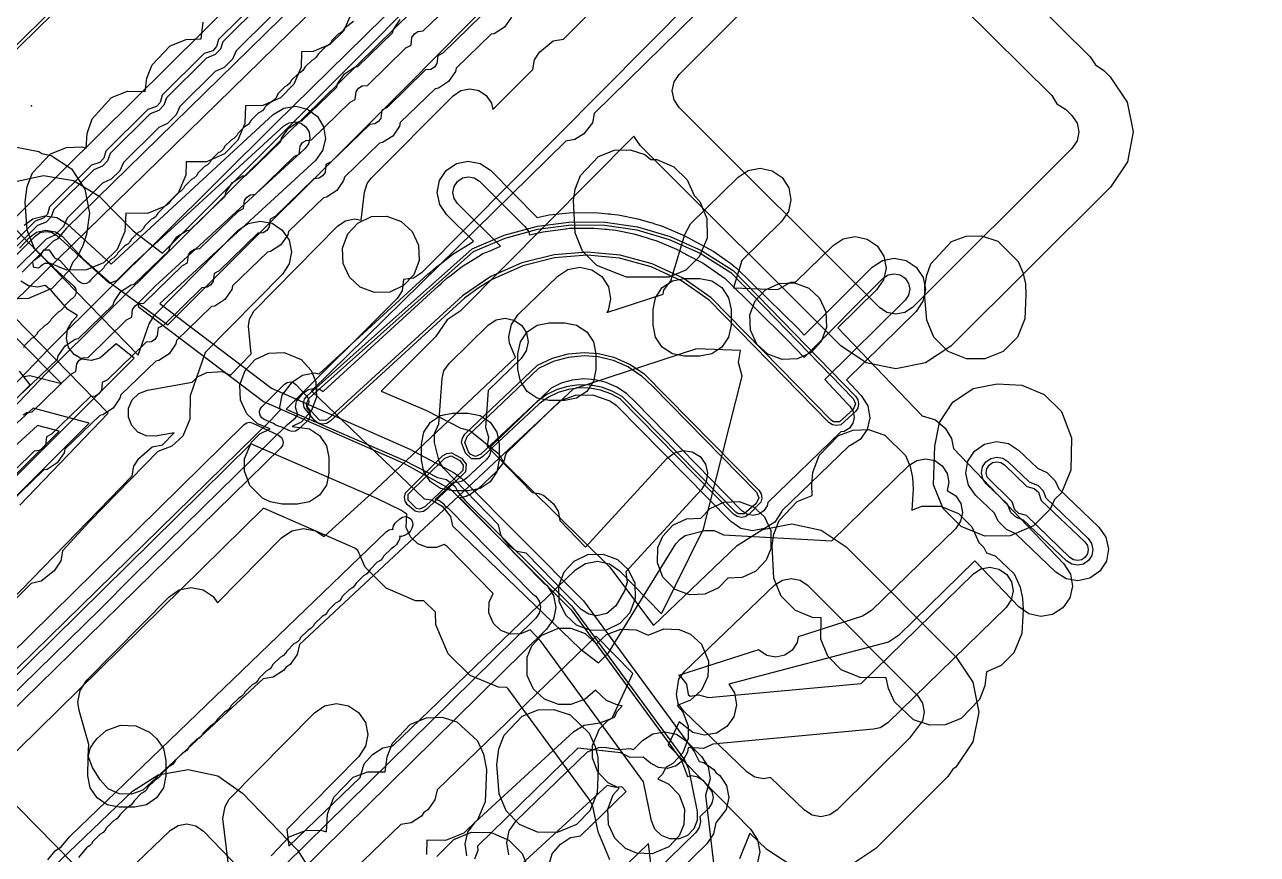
# Model space of a CAD drawing. Header units: metres. Extents: x -2677 to -840, y 169 to 1487.
# Drawn here: x -2216.3 to -2137.1, y 273.4 to 326.7 of the extents above; entities that cross this region are included whole.
import ezdxf

# ---------------------------------------------------------------- set-up
doc = ezdxf.new("R2010")
doc.units = ezdxf.units.M
for name, color, linetype in [('AI_GREENING_EXCLUSIONS', 1, 'Continuous'), ('AI_GREENING_LAWN', 82, 'Continuous'), ('AI_GREENING_REJECTED', 6, 'Continuous')]:
    doc.layers.add(name, color=color, linetype=linetype)

msp = doc.modelspace()

# ---------------------------------------------------------------- linework, layer by layer
at = {"layer": 'AI_GREENING_EXCLUSIONS'}
for points in [[(-2216.743, 316.636), (-2215.061, 316.996), (-2213.134, 316.689), (-2211.472, 315.668), (-2209.292, 313.458), (-2207.413, 312.017), (-2194.098, 325.327), (-2179.439, 340.182), (-2177.802, 341.286), (-2175.865, 341.67), (-2175.702, 341.637), (-2162.486, 355.005), (-2138.176, 378.915), (-2104.922, 411.949)], [(-2125.049, 402.673), (-2149.155, 377.641), (-2149.362, 377.278), (-2149.874, 376.688), (-2150.2, 376.525), (-2152.166, 374.544), (-2152.325, 374.218), (-2153.137, 373.569), (-2180.065, 346.476), (-2180.727, 345.625), (-2181.054, 345.463), (-2183.055, 343.478), (-2183.219, 343.154), (-2184.072, 342.5), (-2213.57, 313.628), (-2214.172, 312.91), (-2214.431, 312.786), (-2215.469, 311.769), (-2216.435, 310.797)], [(-2125.049, 402.673), (-2149.155, 377.641), (-2149.362, 377.278), (-2149.874, 376.688), (-2150.2, 376.525), (-2152.166, 374.544), (-2152.325, 374.218), (-2153.137, 373.569), (-2180.065, 346.476), (-2180.727, 345.625), (-2181.054, 345.463), (-2183.055, 343.478), (-2183.219, 343.154), (-2184.072, 342.5), (-2213.57, 313.628), (-2214.172, 312.91), (-2214.431, 312.786), (-2215.469, 311.769), (-2216.435, 310.797)], [(-2132.893, 391.137), (-2186.845, 338.336), (-2187.081, 337.599), (-2187.716, 336.785), (-2188.37, 336.359), (-2188.985, 336.244), (-2222.537, 303.434), (-2230.733, 295.194), (-2230.958, 294.453), (-2231.582, 293.631), (-2232.229, 293.195), (-2232.843, 293.072), (-2239.81, 286.068), (-2239.743, 285.753), (-2237.747, 283.756), (-2237.019, 283.306), (-2236.367, 282.375), (-2234.351, 280.358), (-2233.742, 280.228), (-2233.118, 279.805), (-2230.226, 276.836), (-2229.808, 276.196), (-2229.715, 275.72), (-2218.108, 264.106)], [(-2137.876, 382.04), (-2154.254, 365.45), (-2154.74, 365.198), (-2157.715, 362.412), (-2157.726, 362.405), (-2157.741, 362.384), (-2158.073, 362.179), (-2158.318, 362.139), (-2158.278, 361.927), (-2158.359, 361.545), (-2158.579, 361.223), (-2167.193, 352.873), (-2178.173, 341.951), (-2200.181, 320.324), (-2214.738, 305.842), (-2228.274, 291.693), (-2245.145, 275.05), (-2246.377, 272.98)], [(-2137.175, 381.327), (-2153.543, 364.746), (-2154.236, 364.3), (-2157.032, 361.682), (-2157.044, 361.674), (-2157.059, 361.652), (-2157.375, 361.457), (-2157.439, 361.152), (-2157.88, 360.508), (-2166.49, 352.162), (-2177.471, 341.239), (-2199.476, 319.615), (-2214.861, 304.3), (-2227.571, 290.981), (-2244.317, 274.451), (-2245.13, 273.036)], [(-2265.191, 294.16), (-2262.147, 291.2), (-2261.227, 292.116), (-2260.883, 292.262), (-2260.535, 292.129), (-2259.077, 290.781), (-2255.907, 292.403), (-2255.227, 292.883), (-2194.989, 351.961), (-2194.565, 351.917), (-2194.407, 351.765), (-2193.767, 350.786), (-2193.666, 350.559), (-2193.348, 348.678), (-2193.365, 348.44), (-2193.491, 348.237), (-2248.359, 294.469), (-2257.476, 287.274), (-2259.591, 286.319), (-2260.533, 286.022), (-2261.585, 285.867), (-2262.731, 285.896)], [(-2255.364, 293.029), (-2195.315, 351.989), (-2195.055, 352.15), (-2194.751, 352.185), (-2194.461, 352.087), (-2194.241, 351.875), (-2193.611, 350.911), (-2193.469, 350.592), (-2193.151, 348.711), (-2193.175, 348.378), (-2193.351, 348.094), (-2248.235, 294.312)], [(-2216.6, 312.339), (-2215.921, 313.07), (-2215.496, 313.363), (-2214.927, 313.499), (-2214.284, 313.381), (-2213.851, 313.1), (-2212.477, 311.634), (-2210.701, 310.074), (-2207.081, 307.402), (-2191.615, 322.86), (-2176.948, 337.724)], [(-2163.248, 337.135), (-2179.691, 320.994), (-2179.804, 320.388), (-2180.354, 319.687), (-2180.934, 319.317), (-2181.511, 319.208), (-2197.837, 303.181), (-2190.612, 296.236), (-2190.139, 296.173), (-2189.452, 295.761), (-2188.917, 295.088), (-2188.796, 294.491), (-2180.594, 286.607), (-2179.421, 285.696), (-2178.762, 286.34), (-2174.438, 293.334), (-2174.175, 293.643), (-2173.839, 293.869), (-2172.582, 294.189), (-2171.997, 294.2), (-2171.391, 293.926), (-2164.422, 293.535), (-2159.456, 298.386), (-2158.966, 298.705), (-2158.391, 298.813), (-2157.818, 298.692), (-2157.335, 298.361), (-2157.016, 297.871), (-2156.908, 297.296), (-2157.019, 296.773), (-2156.472, 296.429), (-2156.153, 295.938), (-2156.045, 295.363), (-2156.166, 294.79), (-2156.497, 294.308), (-2161.875, 289.053), (-2162.463, 288.698), (-2166.587, 287.367), (-2166.653, 287.009), (-2166.97, 286.517), (-2167.451, 286.184), (-2168.023, 286.06), (-2168.599, 286.165), (-2169.15, 286.54), (-2174.27, 284.888), (-2174.121, 284.797), (-2173.774, 284.326), (-2173.649, 283.665), (-2173.538, 283.557), (-2172.983, 283.65), (-2172.343, 283.469), (-2162.552, 284.364), (-2155.343, 291.408), (-2154.852, 291.727), (-2154.277, 291.835), (-2153.704, 291.714), (-2153.221, 291.383), (-2152.902, 290.893), (-2152.794, 290.317), (-2152.915, 289.745), (-2153.246, 289.262), (-2160.836, 281.846), (-2161.327, 281.526), (-2161.748, 281.425), (-2172.07, 280.481), (-2172.666, 280.187), (-2173.663, 280.252), (-2173.692, 279.968), (-2173.97, 279.453), (-2174.424, 279.084), (-2174.984, 278.916), (-2175.567, 278.975), (-2176.082, 279.253), (-2176.549, 279.639), (-2177.379, 279.615), (-2177.971, 279.918), (-2180.745, 280.208), (-2187.175, 273.927), (-2187.164, 273.639), (-2187.369, 273.09)], [(-2221.5, 285.227), (-2209.353, 297.705), (-2209.257, 298.333), (-2208.939, 298.824), (-2208.078, 299.568), (-2207.418, 299.692), (-2206.654, 300.477), (-2207.867, 300.263), (-2208.452, 300.277), (-2208.988, 300.513), (-2209.392, 300.936), (-2209.604, 301.481), (-2209.591, 302.066), (-2209.355, 302.602), (-2208.932, 303.006), (-2208.386, 303.218), (-2205.503, 303.725), (-2205.173, 304.069), (-2204.56, 304.354), (-2203.577, 304.415), (-2203.047, 304.182), (-2201.726, 305.538), (-2201.892, 307.319), (-2201.827, 307.767), (-2201.55, 308.283), (-2196.144, 313.77), (-2195.659, 314.099), (-2195.086, 314.217), (-2194.653, 314.134), (-2194.441, 315.943), (-2194.261, 316.5), (-2194.015, 316.825), (-2188.74, 322.134), (-2188.255, 322.461), (-2187.681, 322.577), (-2187.107, 322.464), (-2186.619, 322.141), (-2186.292, 321.655), (-2186.208, 321.237), (-2183.634, 323.806), (-2183.529, 324.433), (-2183.204, 324.919), (-2182.333, 325.65), (-2181.671, 325.765), (-2171.45, 335.966)], [(-2157.429, 334.14), (-2147.847, 324.637), (-2147.492, 324.111), (-2146.963, 323.761), (-2146.549, 323.35), (-2145.456, 321.726), (-2145.07, 319.805), (-2145.451, 317.885), (-2146.541, 316.258), (-2156.791, 306.048), (-2158.413, 304.968), (-2160.324, 304.59), (-2162.234, 304.971), (-2163.854, 306.053), (-2176.714, 318.903), (-2177.139, 319.538), (-2188.301, 308.288), (-2189.138, 307.735), (-2189.879, 306.63), (-2193.369, 303.148), (-2190.465, 301.909), (-2188.251, 300.77), (-2187.676, 300.633), (-2185.825, 299.125), (-2185.488, 298.576), (-2178.68, 291.843), (-2175.872, 288.102), (-2170.509, 293.231), (-2168.888, 294.269), (-2166.994, 294.618), (-2165.109, 294.225), (-2163.513, 293.149), (-2156.454, 286.071), (-2155.372, 284.448), (-2154.994, 282.534), (-2155.377, 280.621), (-2156.464, 279), (-2156.656, 278.872), (-2156.981, 278.387), (-2161.612, 273.767), (-2163.213, 272.694)], [(-2159.894, 331.655), (-2150.311, 322.152), (-2150.311, 322.152), (-2149.973, 321.61), (-2149.428, 321.276), (-2149.014, 320.865), (-2148.686, 320.378), (-2148.57, 319.802), (-2148.684, 319.225), (-2149.011, 318.737), (-2159.261, 308.527), (-2159.748, 308.203), (-2160.321, 308.09), (-2160.894, 308.204), (-2161.38, 308.529), (-2174.24, 321.379), (-2174.566, 321.865), (-2174.68, 322.439), (-2174.566, 323.013), (-2174.241, 323.5), (-2165.531, 332.22)], [(-2170.505, 331.194), (-2190.785, 310.754), (-2191.296, 310.416), (-2191.94, 310.321), (-2192.025, 309.593), (-2192.351, 309.108), (-2199.473, 302.002), (-2191.875, 298.706), (-2189.758, 297.609), (-2189.174, 297.47), (-2188.619, 297.017), (-2188.43, 296.638), (-2187.962, 296.101), (-2181.154, 289.367), (-2173.9, 279.471), (-2173.642, 278.889), (-2173.078, 276.156), (-2173.074, 275.571), (-2173.294, 275.029), (-2173.705, 274.612), (-2174.244, 274.384), (-2174.829, 274.38), (-2175.371, 274.6), (-2175.788, 275.011), (-2176.016, 275.55), (-2176.532, 278.05), (-2183.127, 287.098), (-2183.796, 287.827), (-2184.403, 287.555), (-2185.075, 287.539), (-2185.694, 287.782), (-2186.163, 288.23), (-2186.448, 288.913), (-2186.432, 289.584), (-2186.186, 290.155), (-2189.127, 293.164), (-2189.316, 293.29), (-2189.807, 293.102), (-2190.4, 293.102), (-2191.02, 293.344), (-2191.489, 293.792), (-2191.758, 294.397), (-2191.717, 295.246), (-2192.107, 295.505), (-2193.654, 296.265), (-2201.734, 299.756), (-2219.168, 282.599)], [(-2216.35, 301.64), (-2216.121, 301.788), (-2215.782, 301.823), (-2213.305, 304.237), (-2212.977, 304.404), (-2212.917, 304.91), (-2212.763, 305.135), (-2212.534, 305.284), (-2212.195, 305.318), (-2209.718, 307.732), (-2209.39, 307.899), (-2209.33, 308.405), (-2209.176, 308.63), (-2208.946, 308.779), (-2208.607, 308.813), (-2206.13, 311.227), (-2205.803, 311.394), (-2205.743, 311.9), (-2205.588, 312.125), (-2205.359, 312.274), (-2205.02, 312.309), (-2202.543, 314.722), (-2202.216, 314.889), (-2202.156, 315.395), (-2202.001, 315.62), (-2201.772, 315.769), (-2201.433, 315.804), (-2198.956, 318.217), (-2198.629, 318.384), (-2198.569, 318.89), (-2198.414, 319.115), (-2198.185, 319.264), (-2197.846, 319.299), (-2195.369, 321.712), (-2195.042, 321.879), (-2194.982, 322.385), (-2194.827, 322.61), (-2194.598, 322.759), (-2194.259, 322.794), (-2191.782, 325.207), (-2191.454, 325.374), (-2191.394, 325.88), (-2191.24, 326.105), (-2191.011, 326.254), (-2190.672, 326.289), (-2188.195, 328.702)], [(-2201.119, 328.427), (-2203.822, 325.748), (-2203.947, 325.287), (-2204.19, 325.019), (-2204.738, 324.84), (-2207.441, 322.161), (-2207.567, 321.7), (-2207.809, 321.432), (-2208.357, 321.253), (-2211.061, 318.574), (-2211.186, 318.113), (-2211.429, 317.845), (-2211.977, 317.666), (-2214.68, 314.987), (-2214.805, 314.526), (-2215.048, 314.258), (-2215.596, 314.079), (-2218.299, 311.4)], [(-2200.962, 328.133), (-2203.528, 325.589), (-2203.699, 325.12), (-2204.022, 324.77), (-2204.581, 324.546), (-2207.147, 322.002), (-2207.318, 321.533), (-2207.642, 321.183), (-2208.201, 320.959), (-2210.767, 318.415), (-2210.937, 317.946), (-2211.261, 317.596), (-2211.82, 317.372), (-2214.386, 314.828), (-2214.557, 314.359), (-2214.88, 314.009), (-2215.44, 313.785), (-2218.005, 311.241)], [(-2186.925, 327.287), (-2189.405, 324.87), (-2189.733, 324.703), (-2189.793, 324.197), (-2189.947, 323.972), (-2190.177, 323.823), (-2190.516, 323.788), (-2192.996, 321.371), (-2193.324, 321.204), (-2193.384, 320.698), (-2193.538, 320.473), (-2193.767, 320.324), (-2194.106, 320.29), (-2196.587, 317.873), (-2196.914, 317.706), (-2196.974, 317.2), (-2197.129, 316.975), (-2197.358, 316.826), (-2197.697, 316.791), (-2200.178, 314.374), (-2200.505, 314.207), (-2200.565, 313.701), (-2200.72, 313.476), (-2200.949, 313.327), (-2201.288, 313.292), (-2203.768, 310.875), (-2204.096, 310.708), (-2204.156, 310.202), (-2204.311, 309.977), (-2204.54, 309.829), (-2204.879, 309.794), (-2207.359, 307.377), (-2207.687, 307.21), (-2207.747, 306.704), (-2207.901, 306.479), (-2208.13, 306.33), (-2208.469, 306.295), (-2210.95, 303.878), (-2211.278, 303.711), (-2211.337, 303.205), (-2211.492, 302.98), (-2211.721, 302.831), (-2212.06, 302.796), (-2214.541, 300.38), (-2214.868, 300.212), (-2214.928, 299.706), (-2215.083, 299.481), (-2215.312, 299.333), (-2215.651, 299.298), (-2218.132, 296.881)], [(-2185.008, 327.183), (-2185.449, 326.539), (-2186.104, 326.114), (-2186.303, 326.077), (-2188.552, 323.904), (-2188.598, 323.684), (-2189.04, 323.041), (-2189.695, 322.616), (-2189.894, 322.579), (-2192.142, 320.406), (-2192.189, 320.185), (-2192.631, 319.542), (-2193.285, 319.117), (-2193.485, 319.08), (-2195.733, 316.907), (-2195.78, 316.687), (-2196.222, 316.044), (-2196.876, 315.618), (-2197.076, 315.581), (-2199.324, 313.408), (-2199.371, 313.188), (-2199.813, 312.545), (-2200.467, 312.12), (-2200.667, 312.083), (-2202.915, 309.91), (-2202.961, 309.689), (-2203.403, 309.046), (-2204.058, 308.621), (-2204.257, 308.584), (-2206.505, 306.411), (-2206.552, 306.191), (-2206.994, 305.548), (-2207.649, 305.122), (-2207.848, 305.085), (-2210.096, 302.912), (-2210.143, 302.692), (-2210.585, 302.049), (-2211.239, 301.624), (-2211.439, 301.587), (-2213.687, 299.414), (-2213.734, 299.193), (-2214.176, 298.55), (-2214.83, 298.125), (-2215.03, 298.088), (-2217.278, 295.915)], [(-2200.408, 327.272), (-2202.676, 325.024), (-2202.923, 324.481), (-2203.463, 323.941), (-2204.027, 323.685), (-2206.295, 321.437), (-2206.542, 320.894), (-2207.083, 320.354), (-2207.646, 320.098), (-2209.914, 317.85), (-2210.162, 317.307), (-2210.702, 316.767), (-2211.266, 316.511), (-2213.534, 314.263), (-2213.781, 313.72), (-2214.321, 313.18), (-2214.885, 312.924), (-2217.153, 310.676)], [(-2216.403, 303.033), (-2214.159, 305.202), (-2214.112, 305.423), (-2213.67, 306.066), (-2213.015, 306.491), (-2212.816, 306.528), (-2210.571, 308.697), (-2210.525, 308.918), (-2210.083, 309.561), (-2209.428, 309.986), (-2209.229, 310.023), (-2206.984, 312.193), (-2206.938, 312.413), (-2206.496, 313.056), (-2205.841, 313.481), (-2205.642, 313.518), (-2203.397, 315.688), (-2203.35, 315.908), (-2202.908, 316.551), (-2202.254, 316.976), (-2202.054, 317.013), (-2199.81, 319.183), (-2199.763, 319.403), (-2199.321, 320.046), (-2198.667, 320.471), (-2198.467, 320.508), (-2196.223, 322.678), (-2196.176, 322.898), (-2195.734, 323.541), (-2195.08, 323.967), (-2194.88, 324.004), (-2192.636, 326.173), (-2192.589, 326.393), (-2192.147, 327.037)], [(-2195.282, 327.426), (-2195.78, 326.275), (-2196.657, 325.42), (-2197.741, 324.967), (-2198.485, 324.95), (-2198.517, 323.964), (-2198.97, 322.88), (-2199.825, 322.003), (-2200.976, 321.505), (-2202.077, 321.488), (-2202.129, 320.351), (-2202.582, 319.267), (-2203.437, 318.39), (-2204.588, 317.892), (-2205.896, 317.883), (-2205.913, 317.023), (-2206.411, 315.872), (-2207.288, 315.017), (-2208.372, 314.564), (-2209.769, 314.583), (-2209.826, 313.41), (-2210.324, 312.259), (-2211.201, 311.404), (-2212.285, 310.951), (-2213.554, 310.934), (-2214.719, 311.404), (-2215.641, 312.326), (-2216.111, 313.491), (-2216.239, 315.31), (-2216.109, 316.308), (-2215.77, 317.183), (-2214.61, 318.405), (-2213.58, 318.812), (-2212.586, 318.839), (-2212.322, 318.755), (-2212.246, 319.698), (-2211.935, 320.645), (-2211.935, 320.645), (-2210.697, 322.018), (-2209.667, 322.425), (-2208.535, 322.408), (-2208.412, 323.249), (-2208.073, 324.124), (-2206.913, 325.346), (-2205.883, 325.753), (-2204.928, 325.779), (-2204.8, 326.862)], [(-2216.307, 313.819), (-2215.731, 314.227), (-2214.974, 314.414), (-2214.202, 314.297), (-2213.534, 313.894), (-2210.702, 311.313), (-2200.296, 320.926), (-2199.629, 321.331), (-2198.858, 321.45), (-2198.099, 321.265), (-2197.47, 320.804), (-2197.064, 320.137), (-2196.945, 319.366), (-2197.13, 318.608), (-2197.591, 317.978), (-2207.58, 308.778), (-2200.409, 303.352), (-2191.539, 299.432), (-2188.678, 297.898), (-2188.213, 297.552), (-2180.373, 289.685), (-2173.274, 280.006), (-2172.956, 279.354), (-2172.658, 279.292), (-2172.012, 278.854), (-2171.86, 278.621), (-2171.63, 278.465), (-2171.201, 277.813), (-2171.055, 277.046), (-2171.213, 276.282), (-2171.873, 275.419), (-2172.021, 274.718), (-2172.462, 274.074), (-2203.99, 243.32)], [(-2216.316, 304.101), (-2215.931, 304.159), (-2213.907, 303.639), (-2231.299, 321.154)], [(-2217.25, 311.434), (-2215.594, 313.118), (-2215.271, 313.337), (-2214.928, 313.415), (-2214.542, 313.357), (-2214.208, 313.155), (-2210.837, 310.083), (-2210.35, 310.25), (-2209.233, 311.366), (-2199.619, 320.189), (-2199.286, 320.391), (-2198.9, 320.451), (-2198.521, 320.359), (-2198.207, 320.128), (-2198.004, 319.795), (-2197.944, 319.409), (-2198.037, 319.03), (-2198.267, 318.715), (-2207.864, 309.907), (-2208.936, 308.836), (-2208.983, 308.585), (-2200.92, 302.484), (-2191.943, 298.517), (-2188.92, 296.845), (-2181.179, 289.094), (-2174.08, 279.414), (-2173.695, 278.4), (-2173.43, 278.45), (-2173.047, 278.371), (-2172.725, 278.152), (-2172.128, 277.437), (-2172.055, 277.054), (-2172.134, 276.672), (-2172.353, 276.349), (-2172.916, 275.795), (-2172.86, 275.493), (-2172.94, 275.112), (-2173.161, 274.79), (-2204.685, 244.039)], [(-2216.894, 318.848), (-2215.363, 318.544), (-2215.164, 318.41), (-2215.164, 318.41), (-2214.561, 318.291), (-2213.264, 317.423), (-2212.396, 316.126), (-2212.092, 314.595), (-2212.299, 313.224), (-2212.525, 312.499), (-2212.918, 311.709), (-2213.167, 311.442), (-2213.396, 310.893), (-2214.519, 309.749), (-2216.028, 309.102), (-2217.689, 309.086)], [(-2237.954, 264.572), (-2200.508, 301.25), (-2199.844, 301.957), (-2199.877, 302.128), (-2199.722, 302.893), (-2199.073, 303.751), (-2198.423, 304.183), (-2197.657, 304.332), (-2197.347, 304.269), (-2190.365, 310.656), (-2190.196, 310.794), (-2189.817, 311.14), (-2189.521, 311.345), (-2188.768, 311.96), (-2187.661, 312.634), (-2187.443, 312.785), (-2189.176, 314.505), (-2189.612, 315.152), (-2189.768, 315.917), (-2189.618, 316.683), (-2189.187, 317.333), (-2188.54, 317.769), (-2187.775, 317.925), (-2187.009, 317.775), (-2186.359, 317.344), (-2183.35, 314.309), (-2182.573, 314.468), (-2181.32, 314.611), (-2179.66, 314.627), (-2178.795, 314.539), (-2178.667, 314.537), (-2178.571, 314.516), (-2178.15, 314.473), (-2176.889, 314.229), (-2176.085, 313.985), (-2175.941, 313.954), (-2175.827, 313.907), (-2175.359, 313.765), (-2174.014, 313.193), (-2173.678, 313.014), (-2173.592, 312.979), (-2173.451, 312.893), (-2172.018, 312.129), (-2171.135, 311.492), (-2170.942, 311.376), (-2170.653, 311.145), (-2170.587, 311.097), (-2166.577, 307.144), (-2166.201, 306.745), (-2161.835, 311.115), (-2161.185, 311.547), (-2160.419, 311.696), (-2159.654, 311.542), (-2159.007, 311.106), (-2158.575, 310.456), (-2158.426, 309.69), (-2158.58, 308.925), (-2159.016, 308.278), (-2163.488, 303.876), (-2162.537, 302.87), (-2162.123, 302.208), (-2161.993, 301.439), (-2162.168, 300.678), (-2162.62, 300.043), (-2163.282, 299.628), (-2163.348, 299.617), (-2167.643, 295.463), (-2167.658, 295.389), (-2168.098, 294.744), (-2168.751, 294.317), (-2169.517, 294.172), (-2170.281, 294.331), (-2170.926, 294.771), (-2178.242, 302.211), (-2178.72, 302.527), (-2179.786, 302.889), (-2180.912, 302.872), (-2181.868, 302.522), (-2185.345, 299.174), (-2185.419, 298.94), (-2185.464, 298.696), (-2185.525, 298.607), (-2185.561, 298.495), (-2185.791, 298.222), (-2185.94, 298.006), (-2187.195, 296.824), (-2187.423, 296.686), (-2187.7, 296.477), (-2187.813, 296.448), (-2187.905, 296.393), (-2188.328, 296.302), (-2182.927, 290.817), (-2182.724, 290.679), (-2182.296, 290.027), (-2182.149, 289.261), (-2182.307, 288.496), (-2182.746, 287.851), (-2201.524, 269.362)], [(-2202.993, 271.307), (-2203.54, 275.693), (-2203.392, 276.46), (-2203.122, 276.93), (-2197.652, 282.494), (-2197.006, 282.932), (-2196.242, 283.089), (-2195.475, 282.942), (-2194.823, 282.513), (-2194.386, 281.867), (-2194.228, 281.103), (-2194.375, 280.336), (-2194.805, 279.685), (-2199.432, 274.995), (-2199.295, 273.923), (-2194.725, 278.331), (-2194.465, 279.204), (-2193.926, 279.818), (-2193.271, 280.24), (-2192.625, 280.357), (-2180.899, 291.666), (-2180.254, 292.083), (-2179.475, 292.226), (-2178.712, 292.06), (-2178.08, 291.623), (-2175.36, 288.836), (-2172.664, 294.302), (-2170.185, 304.115), (-2170.425, 304.992), (-2170.3, 305.767), (-2173.123, 305.877), (-2181.042, 303.286), (-2198.606, 286.866), (-2198.755, 286.225), (-2199.21, 285.59), (-2199.469, 285.428), (-2199.636, 285.195), (-2200.297, 284.781), (-2200.958, 284.67), (-2208.674, 277.52), (-2209.406, 277.25), (-2210.186, 277.28), (-2210.894, 277.607), (-2211.424, 278.18), (-2211.912, 278.976), (-2212.182, 279.708), (-2212.153, 280.46), (-2212.773, 282.625), (-2212.85, 283.162), (-2212.703, 283.929), (-2212.274, 284.58), (-2206.983, 289.943), (-2206.337, 290.381), (-2205.572, 290.538), (-2204.806, 290.391), (-2204.154, 289.962), (-2203.879, 289.555), (-2199.763, 293.73), (-2199.118, 294.168), (-2198.353, 294.325), (-2197.587, 294.178), (-2197.03, 293.811), (-2193.692, 296.861), (-2184.738, 305.305), (-2185.125, 306.241), (-2185.165, 306.666), (-2185.004, 307.43), (-2184.563, 308.074), (-2182.033, 310.546), (-2181.379, 310.972), (-2180.612, 311.116), (-2179.848, 310.954), (-2179.204, 310.513), (-2178.778, 309.859), (-2178.635, 309.092), (-2178.796, 308.329), (-2178.884, 308.201), (-2175.267, 309.384), (-2175.211, 309.631), (-2174.779, 310.247), (-2173.881, 313.207), (-2173.514, 313.895), (-2170.454, 316.901), (-2169.8, 317.327), (-2169.033, 317.471), (-2168.269, 317.31), (-2167.625, 316.869), (-2167.199, 316.215), (-2167.056, 315.448), (-2167.217, 314.684), (-2167.658, 314.04), (-2170.203, 311.554), (-2170.739, 309.787), (-2167.899, 309.677), (-2167.061, 310.154), (-2166.733, 310.183), (-2164.35, 312.511), (-2163.696, 312.937), (-2162.929, 313.08), (-2162.165, 312.919), (-2161.522, 312.478), (-2161.096, 311.824), (-2160.952, 311.057), (-2161.113, 310.294), (-2161.554, 309.65), (-2164.045, 307.216), (-2158.638, 301.569), (-2157.767, 301.306), (-2157.154, 300.765), (-2156.736, 300.108), (-2156.621, 299.462), (-2149.532, 292.058), (-2149.113, 291.4), (-2148.977, 290.632), (-2149.146, 289.87), (-2149.594, 289.23), (-2150.252, 288.811), (-2151.02, 288.675), (-2151.782, 288.844), (-2152.421, 289.292), (-2155.245, 292.24), (-2160.142, 287.455), (-2160.796, 287.029), (-2171.048, 284.333), (-2170.689, 283.769), (-2170.555, 283), (-2170.724, 282.238), (-2171.173, 281.6), (-2171.831, 281.181), (-2172.6, 281.047), (-2173.362, 281.216), (-2174.236, 281.912), (-2174.934, 280.406), (-2169.628, 274.979), (-2169.202, 274.325), (-2169.058, 273.558), (-2169.219, 272.794)], [(-2237.401, 263.733), (-2211.428, 289.118), (-2209.307, 291.286), (-2199.392, 301.014), (-2198.865, 301.431), (-2198.724, 301.623), (-2198.877, 302.124), (-2198.8, 302.507), (-2198.369, 303.042), (-2198.044, 303.257), (-2197.661, 303.332), (-2197.278, 303.254), (-2197.104, 303.137), (-2189.689, 309.919), (-2189.518, 310.059), (-2189.145, 310.399), (-2188.866, 310.593), (-2188.205, 311.134), (-2186.985, 311.896), (-2186.944, 311.924), (-2186.929, 311.931), (-2186.835, 311.989), (-2186.371, 312.175), (-2185.703, 312.467), (-2188.472, 315.215), (-2188.69, 315.538), (-2188.768, 315.921), (-2188.693, 316.304), (-2188.477, 316.629), (-2188.154, 316.847), (-2187.772, 316.925), (-2187.389, 316.85), (-2187.063, 316.635), (-2184.114, 313.708), (-2183.896, 313.385), (-2183.855, 313.182), (-2183.851, 313.183), (-2182.962, 313.389), (-2181.531, 313.579), (-2181.489, 313.586), (-2181.473, 313.586), (-2181.28, 313.612), (-2179.682, 313.627), (-2179.008, 313.558), (-2178.863, 313.556), (-2178.733, 313.529), (-2178.294, 313.483), (-2177.151, 313.263), (-2176.508, 313.069), (-2176.325, 313.031), (-2176.176, 312.968), (-2175.677, 312.817), (-2174.41, 312.275), (-2173.934, 312.025), (-2173.835, 311.983), (-2173.734, 311.919), (-2172.688, 311.369), (-2171.289, 310.385), (-2167.279, 306.432), (-2166.216, 305.307), (-2161.131, 310.406), (-2160.805, 310.622), (-2160.422, 310.696), (-2160.04, 310.619), (-2159.716, 310.401), (-2159.501, 310.076), (-2159.426, 309.693), (-2159.503, 309.311), (-2159.721, 308.987), (-2164.889, 303.902), (-2163.418, 302.346), (-2163.415, 302.343), (-2163.415, 302.343), (-2163.265, 302.184), (-2163.058, 301.853), (-2162.993, 301.468), (-2163.08, 301.088), (-2163.306, 300.77), (-2163.637, 300.563), (-2163.844, 300.528), (-2168.534, 295.992), (-2168.578, 295.78), (-2168.798, 295.458), (-2169.124, 295.244), (-2169.508, 295.172), (-2169.89, 295.252), (-2170.212, 295.471), (-2177.03, 302.436), (-2177.616, 302.995), (-2178.239, 303.409), (-2178.93, 303.708), (-2179.63, 303.88), (-2180.363, 303.933), (-2181.098, 303.859), (-2181.819, 303.656), (-2182.447, 303.353), (-2186.339, 299.605), (-2186.318, 299.35), (-2186.381, 299.151), (-2186.388, 299.079), (-2186.418, 299.035), (-2186.436, 298.978), (-2186.551, 298.842), (-2186.626, 298.734), (-2187.881, 297.552), (-2187.995, 297.483), (-2188.133, 297.379), (-2188.19, 297.364), (-2188.236, 297.336), (-2188.317, 297.331), (-2188.511, 297.282), (-2188.699, 297.308), (-2188.726, 297.307), (-2189.6, 296.465), (-2189.893, 296.183), (-2189.678, 296.138), (-2189.356, 295.918), (-2189.258, 295.768), (-2189.098, 295.659), (-2183.639, 290.115), (-2183.437, 289.978), (-2183.222, 289.652), (-2183.149, 289.268), (-2183.228, 288.886), (-2183.448, 288.563), (-2202.225, 270.074)], [(-2218.472, 315.196), (-2208.965, 305.461), (-2208.27, 307.477), (-2207.916, 308.047), (-2202.554, 313.486), (-2201.908, 313.923), (-2201.144, 314.081), (-2200.377, 313.934), (-2199.726, 313.504), (-2199.288, 312.858), (-2199.13, 312.094), (-2199.278, 311.328), (-2199.707, 310.676), (-2204.673, 305.643), (-2205.632, 302.848), (-2205.666, 301.345), (-2206.115, 300.269), (-2206.814, 299.622), (-2207.712, 299.284), (-2212.084, 294.797), (-2213.835, 292.899), (-2213.95, 292.254), (-2214.369, 291.597), (-2215.214, 290.936), (-2215.855, 290.794), (-2217.621, 289.024)], [(-2216.575, 295.822), (-2210.91, 301.728), (-2221.273, 312.339)], [(-2225.497, 289.017), (-2209.228, 305.273), (-2210.389, 306.201), (-2210.389, 306.201), (-2211.438, 305.268), (-2212.004, 305.121), (-2212.584, 305.202), (-2213.088, 305.499), (-2213.441, 305.966), (-2213.587, 306.533), (-2213.506, 307.112), (-2213.209, 307.617), (-2212.861, 308.007), (-2213.483, 308.402), (-2214.546, 309.601), (-2214.948, 309.939), (-2215.443, 309.821), (-2216.021, 309.913), (-2216.519, 310.22)], [(-2227.998, 291.465), (-2215.919, 303.551), (-2216.592, 304.445)], [(-2237.203, 275.975), (-2212.117, 301.088), (-2215.709, 302.052), (-2220.389, 297.797)], [(-2237.913, 276.68), (-2214.047, 300.571), (-2215.441, 300.945), (-2219.716, 297.057)], [(-2178.684, 273.046), (-2179.444, 274.843), (-2179.773, 276.491), (-2180.046, 276.949), (-2185.215, 284.022), (-2185.308, 284.108), (-2185.845, 284.124), (-2187.651, 284.88), (-2189.065, 286.273), (-2189.863, 288.142), (-2189.879, 288.951), (-2190.627, 289.671), (-2191.171, 289.687), (-2193.04, 290.485), (-2194.391, 291.835), (-2194.86, 292.919), (-2195.064, 293.062), (-2200.933, 295.634), (-2216.703, 280.114), (-2236.444, 260.373)], [(-2187.867, 273.292), (-2187.987, 274.063), (-2187.803, 274.821), (-2187.343, 275.452), (-2180.994, 281.295), (-2180.328, 281.701), (-2179.329, 281.852), (-2178.54, 282.139), (-2177.211, 285.006), (-2179.554, 287.406), (-2189.785, 277.538), (-2189.924, 276.894), (-2190.368, 276.252), (-2190.625, 276.086), (-2190.787, 275.85), (-2191.442, 275.426), (-2192.101, 275.304), (-2199.385, 268.279)], [(-2200.43, 273.298), (-2199.27, 274.52), (-2198.24, 274.927), (-2197.246, 274.954), (-2196.88, 274.838), (-2196.809, 275.971), (-2196.421, 277.069), (-2195.161, 278.348), (-2194.23, 278.698), (-2193.108, 278.684), (-2192.979, 279.665), (-2192.64, 280.54), (-2191.48, 281.762), (-2190.45, 282.169), (-2189.455, 282.196), (-2188.507, 281.896), (-2187.181, 280.686), (-2186.796, 279.83), (-2186.614, 278.84), (-2186.696, 276.767), (-2187.194, 275.617), (-2188.071, 274.761), (-2189.236, 274.292), (-2190.443, 274.296), (-2190.46, 273.377)], [(-2185.162, 273.364), (-2185.307, 274.131), (-2185.148, 274.895), (-2184.708, 275.54), (-2180.127, 279.974), (-2179.399, 280.256), (-2179.036, 280.285), (-2178.121, 280.126), (-2177.373, 280.2), (-2177.173, 280.139), (-2176.588, 280.707), (-2175.933, 281.13), (-2175.165, 281.27), (-2174.402, 281.106), (-2173.76, 280.663), (-2172.805, 279.677), (-2172.382, 279.022), (-2172.241, 278.254), (-2172.542, 277.188), (-2171.826, 271.013)], [(-2215.998, 271.06), (-2209.334, 277.459), (-2207.691, 278.51), (-2205.77, 278.852), (-2203.865, 278.433), (-2202.265, 277.316), (-2198.751, 273.657), (-2197.7, 272.013)], [(-2213.141, 272.802), (-2217.851, 277.589), (-2232.64, 262.399)], [(-2182.65, 272.551), (-2182.396, 273.425), (-2181.861, 274.043), (-2181.208, 274.468), (-2180.563, 274.589), (-2177.629, 277.44), (-2177.921, 277.738), (-2178.304, 277.681), (-2178.863, 277.82), (-2184.635, 272.508)], [(-2216.06, 266.148), (-2206.91, 274.935), (-2206.417, 275.25), (-2205.841, 275.353), (-2205.269, 275.227), (-2204.789, 274.892), (-2201.275, 271.233)], [(-2189.793, 273.254), (-2188.713, 274.344), (-2187.561, 274.811), (-2186.306, 274.797), (-2185.167, 274.306), (-2184.319, 273.44), (-2183.852, 272.289)], [(-2166.996, 272.663), (-2168.615, 273.709), (-2169.7, 274.756), (-2170.37, 273.105)], [(-2175.799, 270.553), (-2176.209, 274.091), (-2182.148, 268.331)]]:
    msp.add_lwpolyline(points, dxfattribs=at)
for points in [[(-2177.386, 318.664), (-2176.437, 318.364), (-2176.048, 318.04), (-2175.666, 318.026), (-2174.583, 317.572), (-2173.715, 316.723), (-2173.279, 315.717), (-2172.91, 315.328), (-2172.456, 314.245), (-2172.442, 312.987), (-2172.948, 311.777), (-2173.816, 310.928), (-2174.899, 310.474), (-2177.625, 310.482), (-2179.519, 311.229), (-2180.441, 312.151), (-2180.911, 313.316), (-2181.026, 315.406), (-2180.909, 316.133), (-2180.57, 317.008), (-2179.41, 318.23), (-2178.38, 318.637), (-2177.386, 318.664)], [(-2190.94, 311.544), (-2191.281, 310.627), (-2191.928, 309.928), (-2192.81, 309.519), (-2193.796, 309.48), (-2194.713, 309.821), (-2195.412, 310.468), (-2195.821, 311.35), (-2195.86, 312.336), (-2195.519, 313.253), (-2194.872, 313.952), (-2193.99, 314.361), (-2193.004, 314.4), (-2192.087, 314.059), (-2191.388, 313.412), (-2190.979, 312.53), (-2190.94, 311.544)], [(-2162.921, 301.839), (-2163.861, 300.988), (-2164.129, 300.937), (-2164.397, 300.992), (-2164.623, 301.147), (-2172.316, 309.005), (-2174.079, 310.236), (-2176.028, 311.14), (-2178.061, 311.685), (-2180.145, 311.878), (-2182.231, 311.717), (-2184.273, 311.203), (-2186.235, 310.329), (-2187.148, 309.77), (-2188.028, 309.117), (-2196.653, 301.214), (-2196.888, 301.071), (-2197.16, 301.03), (-2197.427, 301.098), (-2197.647, 301.263), (-2198.325, 302.1), (-2198.363, 302.371), (-2198.295, 302.635), (-2198.131, 302.854), (-2187.522, 312.297), (-2185.462, 313.18), (-2183.331, 313.757), (-2181.159, 314.032), (-2178.98, 314.006), (-2176.918, 313.703), (-2174.815, 313.096), (-2172.797, 312.197), (-2170.77, 310.903), (-2162.91, 302.825), (-2162.762, 302.597), (-2162.712, 302.33), (-2162.768, 302.064), (-2162.921, 301.839)], [(-2164.319, 301.176), (-2164.48, 301.287), (-2172.183, 309.155), (-2173.983, 310.411), (-2175.96, 311.329), (-2178.026, 311.883), (-2180.143, 312.079), (-2182.264, 311.915), (-2184.338, 311.393), (-2186.329, 310.506), (-2188.155, 309.272), (-2196.788, 301.361), (-2196.956, 301.259), (-2197.341, 301.278), (-2198.136, 302.166), (-2198.164, 302.36), (-2197.998, 302.705), (-2187.443, 312.113), (-2185.409, 312.987), (-2183.305, 313.559), (-2181.161, 313.832), (-2179.009, 313.808), (-2176.947, 313.505), (-2174.871, 312.904), (-2172.879, 312.015), (-2170.913, 310.764), (-2163.054, 302.686), (-2162.912, 302.332), (-2163.061, 301.981), (-2163.936, 301.173), (-2164.319, 301.176)], [(-2152.457, 311.479), (-2152.157, 310.769), (-2152.002, 310.05), (-2151.963, 309.333), (-2152.04, 307.788), (-2152.51, 306.623), (-2153.432, 305.701), (-2154.597, 305.231), (-2155.785, 305.231), (-2156.95, 305.701), (-2157.872, 306.623), (-2158.325, 307.707), (-2158.458, 309.16), (-2158.457, 309.878), (-2158.34, 310.605), (-2158.079, 311.329), (-2156.742, 312.759), (-2155.811, 313.109), (-2154.817, 313.136), (-2153.767, 312.784), (-2152.457, 311.479)], [(-2171.49, 305.975), (-2172.139, 305.541), (-2172.904, 305.389), (-2173.904, 305.389), (-2174.669, 305.541), (-2175.318, 305.975), (-2175.752, 306.624), (-2175.904, 307.389), (-2175.904, 308.389), (-2175.752, 309.154), (-2175.318, 309.803), (-2174.669, 310.237), (-2173.904, 310.389), (-2172.904, 310.389), (-2172.139, 310.237), (-2171.49, 309.803), (-2171.056, 309.154), (-2170.904, 308.389), (-2170.904, 307.389), (-2171.056, 306.624), (-2171.49, 305.975)], [(-2164.769, 307.253), (-2165.11, 306.336), (-2165.757, 305.637), (-2166.639, 305.228), (-2167.625, 305.189), (-2168.542, 305.53), (-2169.241, 306.177), (-2169.65, 307.059), (-2169.689, 308.045), (-2169.348, 308.962), (-2168.701, 309.661), (-2167.819, 310.07), (-2166.833, 310.109), (-2165.916, 309.768), (-2165.217, 309.121), (-2164.808, 308.239), (-2164.769, 307.253)], [(-2189.345, 304.45), (-2189.014, 304.933), (-2186.483, 307.405), (-2185.993, 307.724), (-2185.418, 307.832), (-2184.845, 307.711), (-2184.362, 307.38), (-2184.043, 306.89), (-2183.935, 306.315), (-2184.056, 305.742), (-2184.387, 305.259), (-2186.509, 303.186), (-2186.672, 300.835), (-2186.477, 300.199), (-2186.562, 299.618), (-2183.664, 296.642), (-2183.232, 296.577), (-2182.931, 296.443), (-2182.327, 295.93), (-2182.008, 295.439), (-2181.907, 294.837), (-2180.25, 293.136), (-2175.015, 298.852), (-2174.543, 299.198), (-2173.974, 299.336), (-2173.396, 299.247), (-2172.896, 298.943), (-2172.55, 298.47), (-2172.412, 297.902), (-2172.502, 297.323), (-2172.806, 296.823), (-2177.66, 291.537), (-2177.571, 290.882), (-2177.747, 290.324), (-2178.293, 289.35), (-2178.882, 288.864), (-2179.531, 288.726), (-2180.029, 288.818), (-2180.528, 289.123), (-2184.05, 292.738), (-2184.657, 292.854), (-2185.139, 293.186), (-2185.662, 293.851), (-2185.829, 294.566), (-2189.362, 298.194), (-2189.653, 298.643), (-2189.943, 299.855), (-2189.946, 300.44), (-2189.665, 301.043), (-2189.462, 303.964), (-2189.345, 304.45)], [(-2180.82, 302.701), (-2181.586, 302.549), (-2182.586, 302.549), (-2183.351, 302.701), (-2184, 303.135), (-2184.433, 303.783), (-2184.586, 304.549), (-2184.586, 305.549), (-2184.433, 306.314), (-2184, 306.963), (-2183.351, 307.397), (-2182.586, 307.549), (-2181.586, 307.549), (-2180.82, 307.397), (-2180.171, 306.963), (-2179.738, 306.314), (-2179.586, 305.549), (-2179.586, 304.549), (-2179.738, 303.783), (-2180.171, 303.135), (-2180.82, 302.701)], [(-2202.45, 303.566), (-2202.109, 304.483), (-2201.462, 305.182), (-2200.58, 305.591), (-2199.594, 305.63), (-2198.518, 305.182), (-2197.871, 304.483), (-2197.569, 303.76), (-2197.53, 302.774), (-2197.871, 301.857), (-2198.518, 301.158), (-2199.079, 300.883), (-2197.971, 300.731), (-2197.323, 300.297), (-2196.889, 299.648), (-2196.737, 298.883), (-2196.737, 297.883), (-2196.889, 297.117), (-2197.323, 296.469), (-2197.971, 296.035), (-2198.737, 295.883), (-2199.737, 295.883), (-2200.502, 296.035), (-2200.998, 296.28), (-2201.804, 297.086), (-2202.145, 298.003), (-2202.145, 298.795), (-2201.697, 299.871), (-2201.157, 300.411), (-2200.496, 300.732), (-2201.303, 301.051), (-2202.002, 301.698), (-2202.411, 302.58), (-2202.45, 303.566)], [(-2170.256, 295.032), (-2170.518, 295.09), (-2170.739, 295.241), (-2178.026, 302.648), (-2178.616, 302.974), (-2179.278, 303.21), (-2179.961, 303.337), (-2180.652, 303.354), (-2181.337, 303.262), (-2182.003, 303.062), (-2182.635, 302.755), (-2183.229, 302.337), (-2186.832, 298.952), (-2187.055, 298.811), (-2187.571, 298.812), (-2187.947, 299.167), (-2188.202, 299.858), (-2188.15, 300.14), (-2187.988, 300.377), (-2183.33, 304.814), (-2182.363, 305.269), (-2181.354, 305.542), (-2180.328, 305.634), (-2179.424, 305.57), (-2178.427, 305.335), (-2177.372, 304.873), (-2176.506, 304.286), (-2169.126, 296.792), (-2168.975, 296.559), (-2168.927, 296.286), (-2168.988, 296.015), (-2169.764, 295.219), (-2169.992, 295.078), (-2170.256, 295.032)], [(-2170.439, 295.273), (-2170.597, 295.382), (-2177.904, 302.809), (-2178.533, 303.157), (-2179.225, 303.404), (-2179.94, 303.536), (-2180.663, 303.554), (-2181.38, 303.458), (-2182.076, 303.249), (-2182.737, 302.928), (-2183.355, 302.492), (-2186.969, 299.098), (-2187.313, 298.962), (-2187.655, 299.099), (-2187.765, 299.251), (-2188.002, 299.862), (-2187.849, 300.233), (-2183.243, 304.634), (-2182.309, 305.077), (-2181.335, 305.343), (-2180.342, 305.435), (-2179.438, 305.371), (-2178.475, 305.141), (-2177.483, 304.707), (-2176.644, 304.141), (-2175.948, 303.476), (-2169.269, 296.652), (-2169.127, 296.29), (-2169.286, 295.936), (-2170.063, 295.265), (-2170.439, 295.273)], [(-2149.687, 301.845), (-2149.045, 300.159), (-2149.086, 298.069), (-2149.687, 296.629), (-2150.133, 296.186), (-2150.401, 295.574), (-2151.482, 294.493), (-2152.974, 293.857), (-2154.616, 293.845), (-2156.118, 294.461), (-2157.279, 295.622), (-2157.895, 297.124), (-2157.822, 299.616), (-2157.518, 301.147), (-2156.65, 302.444), (-2155.353, 303.312), (-2153.822, 303.616), (-2152.238, 303.538), (-2150.794, 302.945), (-2149.687, 301.845)], [(-2186.373, 297.326), (-2187.021, 296.892), (-2187.787, 296.74), (-2188.787, 296.74), (-2189.552, 296.892), (-2190.201, 297.326), (-2190.635, 297.975), (-2190.787, 298.74), (-2190.787, 299.74), (-2190.635, 300.506), (-2190.201, 301.154), (-2189.552, 301.588), (-2188.787, 301.74), (-2187.787, 301.74), (-2187.021, 301.588), (-2186.373, 301.154), (-2185.939, 300.506), (-2185.787, 299.74), (-2185.787, 298.74), (-2185.939, 297.975), (-2186.373, 297.326)], [(-2167.816, 294.837), (-2166.656, 296.059), (-2165.685, 296.444), (-2165.723, 297.151), (-2165.643, 297.926), (-2165.254, 299.024), (-2163.995, 300.303), (-2163.064, 300.653), (-2162.07, 300.68), (-2161.02, 300.328), (-2159.71, 299.023), (-2159.41, 298.313), (-2159.255, 297.594), (-2159.216, 296.877), (-2159.293, 295.502), (-2158.641, 295.76), (-2157.453, 295.76), (-2156.3, 295.292), (-2155.432, 294.443), (-2154.996, 293.437), (-2154.665, 293.105), (-2154.509, 292.768), (-2153.952, 292.572), (-2152.728, 291.413), (-2152.342, 290.557), (-2152.187, 289.838), (-2152.148, 289.121), (-2152.225, 287.576), (-2152.74, 286.344), (-2153.55, 285.534), (-2154.49, 285.124), (-2154.616, 284.217), (-2154.955, 283.342), (-2156.115, 282.12), (-2157.145, 281.713), (-2158.139, 281.686), (-2159.189, 282.038), (-2160.413, 283.197), (-2160.799, 284.053), (-2160.946, 284.728), (-2162.618, 284.75), (-2163.828, 285.256), (-2164.677, 286.124), (-2165.131, 287.207), (-2165.108, 288.588), (-2165.681, 288.605), (-2166.765, 289.058), (-2167.687, 289.98), (-2168.157, 291.145), (-2168.272, 293.235), (-2168.155, 293.962), (-2167.816, 294.837)], [(-2155.267, 299.301), (-2154.627, 299.748), (-2153.865, 299.916), (-2153.096, 299.779), (-2152.439, 299.359), (-2151.231, 298.199), (-2150.629, 297.927), (-2150.089, 297.386), (-2149.856, 296.879), (-2147.279, 294.405), (-2146.832, 293.765), (-2146.665, 293.003), (-2146.801, 292.234), (-2147.222, 291.577), (-2147.861, 291.13), (-2148.624, 290.962), (-2149.392, 291.099), (-2150.049, 291.519), (-2152.617, 293.984), (-2153.219, 294.256), (-2153.759, 294.797), (-2153.991, 295.304), (-2155.209, 296.473), (-2155.656, 297.113), (-2155.824, 297.875), (-2155.687, 298.644), (-2155.267, 299.301)], [(-2191.186, 295.43), (-2191.671, 295.849), (-2191.821, 296.079), (-2191.872, 296.349), (-2191.814, 296.618), (-2189.425, 298.994), (-2189.162, 299.153), (-2188.856, 299.184), (-2188.207, 298.855), (-2187.908, 298.456), (-2187.951, 297.958), (-2190.43, 295.563), (-2190.658, 295.42), (-2190.923, 295.373), (-2191.186, 295.43)], [(-2191.631, 296.538), (-2189.286, 298.849), (-2188.88, 298.986), (-2188.314, 298.686), (-2188.1, 298.401), (-2188.131, 298.045), (-2190.567, 295.709), (-2190.919, 295.573), (-2191.107, 295.614), (-2191.636, 296.153), (-2191.631, 296.538)], [(-2154.755, 298.28), (-2154.545, 298.609), (-2154.225, 298.832), (-2153.844, 298.916), (-2153.46, 298.847), (-2153.131, 298.637), (-2151.765, 297.322), (-2151.188, 297.097), (-2150.864, 296.748), (-2150.695, 296.297), (-2147.972, 293.683), (-2147.748, 293.363), (-2147.664, 292.982), (-2147.733, 292.598), (-2147.943, 292.269), (-2148.263, 292.046), (-2148.644, 291.962), (-2149.028, 292.031), (-2149.357, 292.241), (-2152.122, 294.861), (-2152.58, 295.032), (-2152.93, 295.356), (-2153.153, 295.887), (-2154.517, 297.195), (-2154.74, 297.515), (-2154.824, 297.896), (-2154.755, 298.28)], [(-2154.329, 298.401), (-2154.105, 298.557), (-2153.838, 298.616), (-2153.569, 298.568), (-2153.339, 298.421), (-2151.918, 297.028), (-2151.435, 296.902), (-2151.167, 296.66), (-2150.988, 296.134), (-2148.179, 293.467), (-2148.023, 293.243), (-2147.964, 292.976), (-2148.012, 292.707), (-2148.159, 292.477), (-2148.383, 292.321), (-2148.65, 292.262), (-2148.919, 292.31), (-2149.149, 292.457), (-2151.929, 295.155), (-2152.412, 295.281), (-2152.681, 295.523), (-2152.86, 296.049), (-2154.465, 297.635), (-2154.524, 297.902), (-2154.476, 298.171), (-2154.329, 298.401)], [(-2168.765, 295.078), (-2168.356, 294.197), (-2168.356, 293.016), (-2168.658, 292.294), (-2169.305, 291.595), (-2170.187, 291.186), (-2171.1, 291.146), (-2171.703, 290.512), (-2172.585, 290.103), (-2173.571, 290.064), (-2174.488, 290.405), (-2175.294, 291.211), (-2175.636, 292.128), (-2175.596, 293.114), (-2175.294, 293.837), (-2174.647, 294.536), (-2173.766, 294.945), (-2172.852, 294.985), (-2172.249, 295.619), (-2171.367, 296.028), (-2170.381, 296.067), (-2169.464, 295.726), (-2168.765, 295.078)], [(-2177.051, 289.83), (-2177.392, 288.913), (-2178.039, 288.214), (-2178.921, 287.805), (-2179.907, 287.766), (-2180.824, 288.107), (-2181.523, 288.754), (-2181.932, 289.636), (-2181.971, 290.622), (-2181.63, 291.539), (-2180.983, 292.238), (-2180.101, 292.647), (-2179.115, 292.686), (-2178.198, 292.345), (-2177.499, 291.698), (-2177.09, 290.816), (-2177.051, 289.83)], [(-2166.47, 291), (-2165.991, 290.677), (-2158.932, 283.6), (-2158.608, 283.113), (-2158.494, 282.538), (-2158.609, 281.964), (-2159.453, 280.865), (-2164.084, 276.245), (-2164.564, 275.923), (-2165.13, 275.807), (-2165.699, 275.914), (-2166.185, 276.228), (-2168.368, 278.335), (-2168.792, 278.242), (-2169.368, 278.346), (-2169.86, 278.663), (-2173.954, 282.613), (-2174.288, 283.094), (-2174.413, 283.666), (-2174.259, 284.644), (-2173.923, 285.123), (-2168.09, 290.702), (-2167.603, 291.014), (-2167.035, 291.118), (-2166.47, 291)], [(-2178.801, 282.006), (-2178.373, 282.226), (-2178.24, 282.545), (-2177.902, 282.934), (-2178.173, 282.974), (-2178.895, 283.276), (-2179.613, 283.951), (-2180.264, 283.352), (-2181.181, 283.011), (-2181.973, 283.011), (-2182.89, 283.352), (-2183.589, 283.999), (-2183.998, 284.881), (-2183.998, 286.061), (-2183.696, 286.784), (-2183.049, 287.483), (-2181.973, 287.931), (-2181.181, 287.931), (-2180.264, 287.59), (-2179.546, 286.915), (-2178.895, 287.514), (-2177.978, 287.855), (-2176.992, 287.816), (-2176.215, 287.477), (-2175.213, 287.876), (-2174.227, 287.837), (-2173.504, 287.535), (-2172.805, 286.887), (-2172.357, 285.811), (-2172.396, 284.825), (-2172.805, 283.944), (-2173.504, 283.297), (-2174.371, 282.965), (-2174.002, 282.545), (-2173.661, 281.628), (-2173.661, 280.836), (-2174.002, 279.919), (-2174.649, 279.22), (-2175.077, 279.001), (-2175.318, 278.523), (-2175.596, 278.245), (-2174.888, 277.908), (-2174.241, 277.209), (-2173.9, 276.292), (-2173.939, 275.306), (-2174.241, 274.584), (-2174.888, 273.885), (-2175.964, 273.436), (-2176.951, 273.475), (-2177.673, 273.777), (-2178.372, 274.425), (-2178.781, 275.306), (-2178.821, 276.292), (-2178.479, 277.209), (-2178.094, 277.646), (-2178.801, 277.983), (-2179.448, 278.682), (-2179.79, 279.599), (-2179.79, 280.39), (-2179.341, 281.466), (-2178.801, 282.006)], [(-2179.622, 280.331), (-2179.467, 279.611), (-2179.428, 278.894), (-2179.505, 277.35), (-2179.975, 276.184), (-2180.83, 275.307), (-2182.062, 274.793), (-2183.331, 274.809), (-2184.49, 275.314), (-2185.345, 276.191), (-2185.798, 277.274), (-2185.943, 279.175), (-2185.814, 280.172), (-2185.475, 281.048), (-2184.314, 282.269), (-2183.284, 282.677), (-2182.29, 282.703), (-2181.24, 282.351), (-2180.007, 281.187), (-2179.622, 280.331)], [(-2207.203, 279.428), (-2207.203, 278.428), (-2207.355, 277.663), (-2207.789, 277.014), (-2208.438, 276.58), (-2209.203, 276.428), (-2210.203, 276.428), (-2210.968, 276.58), (-2211.617, 277.014), (-2212.051, 277.663), (-2212.203, 278.428), (-2212.179, 279.621), (-2212.051, 280.193), (-2211.838, 280.538), (-2211.617, 280.842), (-2211.032, 281.344), (-2210.115, 281.685), (-2209.129, 281.646), (-2208.247, 281.237), (-2207.789, 280.842), (-2207.355, 280.193), (-2207.203, 279.428)]]:
    msp.add_lwpolyline(points, close=True, dxfattribs=at)
at = {"layer": 'AI_GREENING_LAWN'}
for points in [[(-2251.947, 279.564), (-2184.586, 346.291)], [(-2195.148, 326.891), (-2195.691, 326.5), (-2195.718, 326.472), (-2195.754, 326.401), (-2195.76, 326.404), (-2195.816, 326.299), (-2195.962, 326.177), (-2196.106, 326.097), (-2196.54, 325.672), (-2196.635, 325.516), (-2196.64, 325.519), (-2196.676, 325.451), (-2196.822, 325.329), (-2196.967, 325.249), (-2197.4, 324.824), (-2197.495, 324.668), (-2197.5, 324.671), (-2197.537, 324.603), (-2197.682, 324.481), (-2197.827, 324.401), (-2198.26, 323.976), (-2198.355, 323.82), (-2198.361, 323.823), (-2198.397, 323.755), (-2198.543, 323.633), (-2198.687, 323.553), (-2199.12, 323.128), (-2199.215, 322.972), (-2199.221, 322.975), (-2199.257, 322.907), (-2199.403, 322.785), (-2199.547, 322.705), (-2199.981, 322.28), (-2200.043, 322.177), (-2200.059, 322.127), (-2200.131, 321.981), (-2200.247, 321.867), (-2200.744, 321.513), (-2200.823, 321.419), (-2200.866, 321.329), (-2201.002, 321.157), (-2201.096, 321.11), (-2201.093, 321.104), (-2201.267, 321.006), (-2201.713, 320.561), (-2201.795, 320.417), (-2201.919, 320.273), (-2201.987, 320.238), (-2201.983, 320.232), (-2202.14, 320.138), (-2202.57, 319.709), (-2202.649, 319.57), (-2202.839, 319.381), (-2202.979, 319.302), (-2203.426, 318.858), (-2203.506, 318.718), (-2203.696, 318.529), (-2203.835, 318.451), (-2204.267, 318.023), (-2204.361, 317.867), (-2204.363, 317.868), (-2204.388, 317.818), (-2204.504, 317.703), (-2204.554, 317.678), (-2204.552, 317.676), (-2204.709, 317.583), (-2205.139, 317.154), (-2205.218, 317.014), (-2205.408, 316.825), (-2205.548, 316.746), (-2205.995, 316.302), (-2206.074, 316.162), (-2206.265, 315.973), (-2206.404, 315.895), (-2206.836, 315.467), (-2206.93, 315.311), (-2206.936, 315.314), (-2206.971, 315.246), (-2207.116, 315.124), (-2207.261, 315.043), (-2207.692, 314.616), (-2207.786, 314.459), (-2207.792, 314.462), (-2207.828, 314.395), (-2207.972, 314.272), (-2208.117, 314.191), (-2208.564, 313.746), (-2208.643, 313.606), (-2208.833, 313.417), (-2208.973, 313.339), (-2209.405, 312.912), (-2209.499, 312.755), (-2209.501, 312.757), (-2209.526, 312.707), (-2209.642, 312.591), (-2209.691, 312.567), (-2209.69, 312.565), (-2209.847, 312.471), (-2210.277, 312.042), (-2210.356, 311.903), (-2210.546, 311.714), (-2210.686, 311.635), (-2211.133, 311.19), (-2211.212, 311.051), (-2211.402, 310.862), (-2211.542, 310.783), (-2211.973, 310.356), (-2212.012, 310.293), (-2212.135, 310.154), (-2212.301, 310.071), (-2212.486, 310.053), (-2212.664, 310.104), (-2212.812, 310.217), (-2213.983, 311.521), (-2214.093, 311.591), (-2214.127, 311.602), (-2214.28, 311.681), (-2214.397, 311.807), (-2214.643, 312.185), (-2214.67, 312.213), (-2214.708, 312.219), (-2215.031, 312.215), (-2215.074, 312.205), (-2215.098, 312.168), (-2215.161, 312.008), (-2215.331, 311.787), (-2215.721, 311.502), (-2215.749, 311.474), (-2215.752, 311.434), (-2215.729, 311.178), (-2215.714, 311.131), (-2215.667, 311.115), (-2215.369, 311.082), (-2215.328, 311.085), (-2215.299, 311.115), (-2215.269, 311.159), (-2215.128, 311.298), (-2214.944, 311.371), (-2214.745, 311.367), (-2214.565, 311.286), (-2214.429, 311.142), (-2214.406, 311.104), (-2213.113, 309.904), (-2213.003, 309.756), (-2212.955, 309.578), (-2212.974, 309.395), (-2213.059, 309.231), (-2213.197, 309.108), (-2213.272, 309.064), (-2213.702, 308.635), (-2213.781, 308.495), (-2213.971, 308.306), (-2214.111, 308.227), (-2214.558, 307.783), (-2214.637, 307.643), (-2214.827, 307.454), (-2214.967, 307.376), (-2215.414, 306.931), (-2215.494, 306.791), (-2215.684, 306.602), (-2215.824, 306.524), (-2216.254, 306.098), (-2216.349, 305.937)], [(-2239.739, 263.725), (-2220.014, 283.45), (-2220.012, 283.453), (-2220.012, 283.453), (-2202.173, 301.008), (-2202.003, 301.117), (-2201.804, 301.151), (-2201.608, 301.103), (-2199.956, 300.319), (-2199.802, 300.205), (-2199.702, 300.042), (-2199.67, 299.854), (-2199.712, 299.667), (-2199.82, 299.51), (-2237.081, 263.019)], [(-2214.777, 273.034), (-2214.302, 273.626), (-2214.101, 273.777), (-2214.011, 273.813), (-2213.914, 273.885), (-2213.369, 274.543), (-2213.331, 274.585), (-2193.026, 294.138), (-2192.862, 294.243), (-2192.671, 294.277), (-2192.606, 294.263), (-2192.616, 294.307), (-2192.579, 294.509), (-2192.463, 294.68), (-2192.176, 294.956), (-2192.004, 295.064), (-2191.804, 295.095), (-2191.608, 295.044), (-2191.448, 294.919), (-2191.351, 294.741), (-2191.333, 294.539), (-2191.396, 294.346), (-2191.493, 294.179), (-2191.617, 294.035), (-2191.686, 294), (-2191.682, 293.994), (-2191.863, 293.888), (-2192.059, 293.823), (-2192.191, 293.835), (-2192.179, 293.772), (-2192.219, 293.582), (-2192.27, 293.508), (-2192.268, 293.506), (-2192.384, 293.304), (-2192.509, 293.161), (-2192.577, 293.126), (-2192.574, 293.12), (-2192.731, 293.028), (-2193.193, 292.573), (-2193.276, 292.43), (-2193.4, 292.287), (-2193.468, 292.252), (-2193.465, 292.246), (-2193.623, 292.154), (-2194.084, 291.699), (-2194.167, 291.556), (-2194.291, 291.412), (-2194.36, 291.377), (-2194.356, 291.372), (-2194.514, 291.279), (-2194.976, 290.825), (-2195.058, 290.682), (-2195.183, 290.538), (-2195.251, 290.503), (-2195.248, 290.498), (-2195.405, 290.405), (-2195.867, 289.951), (-2195.95, 289.808), (-2196.074, 289.664), (-2196.143, 289.629), (-2196.139, 289.623), (-2196.297, 289.531), (-2196.759, 289.077), (-2196.841, 288.933), (-2196.966, 288.79), (-2197.034, 288.755), (-2197.031, 288.749), (-2197.188, 288.657), (-2197.65, 288.202), (-2197.732, 288.059), (-2197.857, 287.916), (-2197.925, 287.881), (-2197.922, 287.875), (-2198.08, 287.783), (-2198.541, 287.328), (-2198.624, 287.185), (-2198.748, 287.041), (-2198.817, 287.006), (-2198.813, 287.001), (-2198.971, 286.908), (-2199.433, 286.454), (-2199.515, 286.311), (-2199.64, 286.167), (-2199.708, 286.132), (-2199.705, 286.127), (-2199.862, 286.034), (-2200.324, 285.58), (-2200.407, 285.437), (-2200.531, 285.293), (-2200.6, 285.258), (-2200.596, 285.252), (-2200.754, 285.16), (-2201.216, 284.706), (-2201.298, 284.562), (-2201.423, 284.419), (-2201.491, 284.384), (-2201.488, 284.378), (-2201.645, 284.286), (-2202.107, 283.831), (-2202.189, 283.688), (-2202.314, 283.545), (-2202.382, 283.51), (-2202.379, 283.504), (-2202.537, 283.412), (-2202.998, 282.957), (-2203.081, 282.814), (-2203.205, 282.67), (-2203.274, 282.635), (-2203.27, 282.63), (-2203.428, 282.537), (-2203.89, 282.083), (-2203.972, 281.94), (-2204.097, 281.796), (-2204.165, 281.761), (-2204.162, 281.756), (-2204.319, 281.663), (-2204.781, 281.209), (-2204.864, 281.066), (-2204.988, 280.922), (-2205.056, 280.887), (-2205.053, 280.881), (-2205.211, 280.789), (-2205.673, 280.335), (-2205.755, 280.191), (-2205.88, 280.048), (-2205.948, 280.013), (-2205.945, 280.007), (-2206.102, 279.915), (-2206.564, 279.46), (-2206.646, 279.317), (-2206.771, 279.174), (-2206.839, 279.139), (-2206.836, 279.133), (-2206.994, 279.041), (-2207.455, 278.586), (-2207.538, 278.443), (-2207.662, 278.299), (-2207.731, 278.264), (-2207.727, 278.259), (-2207.885, 278.166), (-2208.347, 277.712), (-2208.429, 277.569), (-2208.554, 277.425), (-2208.622, 277.39), (-2208.619, 277.385), (-2208.776, 277.292), (-2209.238, 276.837), (-2209.321, 276.694), (-2209.445, 276.55), (-2209.513, 276.515), (-2209.51, 276.51), (-2209.667, 276.417), (-2210.129, 275.962), (-2210.211, 275.819), (-2210.336, 275.675), (-2210.403, 275.641), (-2210.4, 275.635), (-2210.558, 275.542), (-2211.015, 275.09), (-2211.097, 274.946), (-2211.221, 274.802), (-2211.289, 274.767), (-2211.286, 274.761), (-2211.443, 274.668), (-2211.895, 274.22), (-2211.977, 274.076), (-2212.101, 273.932), (-2212.21, 273.876), (-2212.207, 273.869), (-2212.276, 273.837), (-2212.303, 273.812), (-2212.801, 273.181)]]:
    msp.add_lwpolyline(points, dxfattribs=at)
msp.add_lwpolyline([(-2198.858, 303.584), (-2198.149, 302.832), (-2198.036, 302.641), (-2198.017, 302.42), (-2198.096, 302.213), (-2198.147, 302.136), (-2198.164, 302.093), (-2198.143, 302.051), (-2198.048, 301.934), (-2197.959, 301.769), (-2197.938, 301.583), (-2197.986, 301.402), (-2198.098, 301.251), (-2198.708, 300.69), (-2198.877, 300.587), (-2199.073, 300.558), (-2199.265, 300.607), (-2199.755, 300.845), (-2199.928, 300.873), (-2200.163, 300.978), (-2200.289, 301.079), (-2200.874, 301.333), (-2201.033, 301.443), (-2201.139, 301.605), (-2201.175, 301.795), (-2201.136, 301.985), (-2201.028, 302.146), (-2199.575, 303.595), (-2199.41, 303.705), (-2199.214, 303.741), (-2199.021, 303.699), (-2198.858, 303.584)], close=True, dxfattribs=at)
at = {"layer": 'AI_GREENING_REJECTED'}
msp.add_point((-2215.82, 321.48), dxfattribs=at)

doc.saveas('drawing.dxf')
